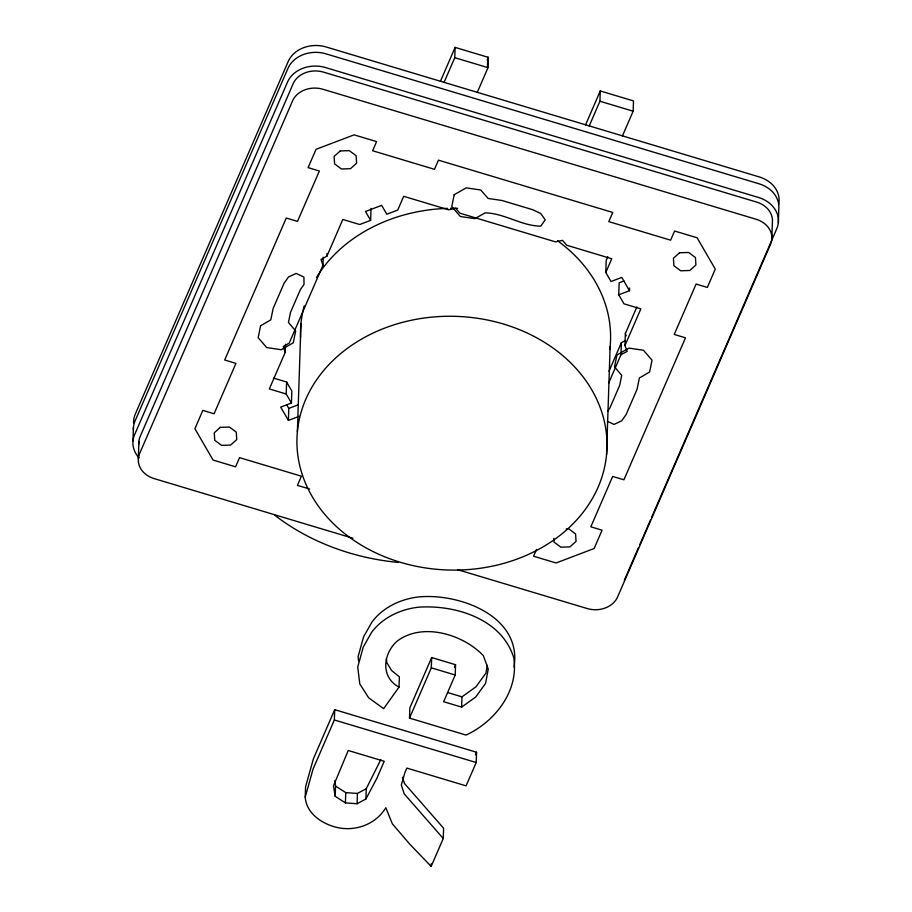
<?xml version="1.0" encoding="UTF-8"?>
<svg xmlns="http://www.w3.org/2000/svg" width="912" height="912" viewBox="0 0 912 912"><rect width="100%" height="100%" fill="white"/><g stroke="black" fill="none" stroke-linecap="round" stroke-linejoin="round"><path stroke-width="1.37" d="M132.981 440.941L133.437 427.226M138.35 458.519L138.92 441.385M299.159 416.317L288.397 420.409L280.679 407.117L291.441 403.024L286.208 393.995L269.336 388.934L285.228 352.294L285.49 344.291M286.208 393.995L286.607 382.003L273.623 378.104M288.397 420.409L288.796 408.405L286.687 404.78M291.441 403.024L291.84 391.02L286.607 382.003M297.38 431.627L300.96 323.646M305.224 797.122L305.566 786.839L313.409 758.784L334.704 709.684L476.543 752.24L476.201 762.523L466.078 785.859L406.866 768.086L404.825 772.817L401.326 785.038L404.187 793.828L443.255 838.504L431.159 866.4L409.602 843.988L392.331 823.798L385.844 807.736C375.003 825.531 352.716 832.724 333.154 826.397C319.759 822.225 306.204 812.193 305.224 797.122L313.067 769.067L334.362 719.967L334.704 709.684M285.228 352.294L283.279 346.537L289.195 343.129L322.962 265.267L323.224 257.275M322.962 265.267L321.013 259.51L326.941 256.112L327.02 253.445M335.194 796.324L333.45 785.87L348.236 750.496L384.226 761.292L376.747 778.552L365.917 798.992L357.082 803.734L345.409 802.902L335.194 796.324L335.536 786.041L334.658 780.809M345.409 802.902L345.751 792.619L335.536 786.041M326.941 256.112L342.821 219.461L359.693 224.523L370.648 220.362L371.047 208.369M357.082 803.734L357.424 793.451L366.259 788.709L380.828 759.639M365.917 798.992L366.259 788.709M399.023 687.089C380.623 677.377 382.858 654.292 396.686 641.489C422.051 621.756 463 634.228 483.349 655.648L488.239 669.055L485.583 683.396L475.676 697.042L461.632 707.119L443.631 701.716L455.213 675.005L455.555 664.723L431.661 657.552L409.853 707.826L409.511 718.109L466.021 735.072C494.954 721.734 519.008 690.988 513.775 657.837C501.919 618.895 455.248 604.553 418.357 607.21A66.337 54.264 1.9 0 0 371.629 632.312L363.284 646.973L357.743 666.957L359.784 683.909L368.665 697.805L383.656 708.658L399.023 687.089L399.365 676.807L391.544 670.48L386.848 662.671L386.312 658.84M409.511 718.109L431.319 667.835L431.661 657.552M444.007 82.513L454.769 57.684L455.111 47.401L488.342 57.376L488 67.659L477.227 92.488M431.159 866.4L431.239 863.824M443.255 838.504L443.597 828.221L404.529 783.545L402.477 777.263M461.632 707.119L461.974 696.836L476.018 686.759L485.925 673.113L487.373 665.293M487.453 67.488L487.795 57.205M589.198 125.993L599.925 101.243L600.267 90.961L633.498 100.924L633.156 111.207L622.44 135.922M608.6 383.245L620.981 354.688L627.182 351.371L624.959 345.534L640.84 308.883L623.979 303.821L618.746 294.804L629.497 290.711L621.79 277.419L611.029 281.512L605.796 272.483L606.195 260.49L607.814 256.739M606.548 454.723A155.074 126.882 1.9 0 0 385.103 327.944A155.074 126.882 1.9 0 0 364.241 546.858A155.074 126.882 1.9 0 0 606.548 454.723L610.128 346.754A155.074 126.882 1.9 0 0 557.528 240.734M618.746 294.804L619.134 282.811L623.922 280.987M620.981 354.688L621.38 342.695L625.108 340.7M624.959 345.534L625.358 333.53L636.861 307.002M629.497 290.711L629.588 288.044M771.826 239.309L772.396 222.163A23.86 19.517 1.9 0 0 756.561 202.065L323.589 72.151A23.86 19.517 1.9 0 0 293.151 83.722L140.209 436.415A23.86 19.517 1.9 0 0 138.886 443.939M778.335 222.608L778.791 208.894A29.822 24.396 1.9 0 0 759.001 183.779L326.029 53.854A29.822 24.396 1.9 0 0 287.987 68.32L135.044 421.013A29.822 24.396 1.9 0 0 133.357 429.78M609.558 349.535L610.128 346.754M514.003 667.014C522.439 616.318 459.58 592.994 418.699 596.927A66.337 54.264 1.9 0 0 371.971 622.03L363.626 636.69L358.085 656.674L358.587 660.915M440.382 81.373L455.111 47.401M487.202 59.987L488.342 57.376M585.584 124.83L600.267 90.961M605.796 272.483L611.747 258.746L566.762 245.248L562.533 240.358L555.522 241.874L459.933 213.191L455.692 208.301L448.681 209.817L403.697 196.319L397.746 210.056L386.791 214.229L381.649 205.36L365.507 211.493L370.648 220.362M454.45 667.265L455.555 664.723M608.999 371.241L621.38 342.695M536.564 549.355L533.588 556.229L556.081 562.978L594.122 548.511L602.068 530.191L590.828 526.817L612.67 476.429L623.922 479.803L685.493 337.816L674.242 334.442L696.095 284.054L707.336 287.428L715.282 269.108L697.099 237.77L674.606 231.021L670.639 240.187L608.783 221.627L612.761 212.462L438.444 160.159L434.477 169.324L372.62 150.754L376.588 141.599L354.095 134.851L316.054 149.317L308.108 167.637L319.36 171.011L297.506 221.399L286.265 218.025L224.683 360.012L235.934 363.386L214.081 413.774L202.84 410.4L194.894 428.72L213.077 460.058L235.57 466.807L239.548 457.642L301.393 476.201L297.426 485.366L309.681 489.037M475.414 754.84L476.543 752.24M624.355 580.203L638.514 547.553M639.654 544.943L650.416 520.114M651.544 517.503L776.728 228.821A29.822 24.396 1.9 0 0 758.545 197.482L325.573 67.568A29.822 24.396 1.9 0 0 287.531 82.034L134.588 434.728A29.822 24.396 1.9 0 0 139.069 457.778M607.62 411.323L609.797 408.188L619.67 385.434L621.722 375.334L614.517 366.863L616.945 354.985L628.927 348.11L643.462 350.254L652.034 360.16L649.606 372.028L639.38 377.99L637.066 389.299L626.145 414.458L621.745 420.785L614.05 424.422L607.369 421.264M288.796 408.405L298.361 404.768M566.181 528.937L568.792 528.857L575.575 533.919L576.065 541.386L569.966 546.881L560.846 547.177L554.063 542.104L553.812 538.376M345.751 792.619L357.424 793.451M454.769 57.684L488 67.659M599.925 101.243L633.156 111.207M352.978 538.262L154.196 478.618A23.86 19.517 1.9 0 1 139.639 453.549L292.581 100.856A23.86 19.517 1.9 0 1 323.019 89.285L755.991 219.211A23.86 19.517 1.9 0 1 770.537 244.279L617.595 596.961A23.86 19.517 1.9 0 1 587.157 608.532L457.813 569.726M431.319 667.835L455.213 675.005M447.826 692.596L461.974 696.836M334.362 719.967L476.201 762.523M625.358 333.53L626.248 335.867M398.453 562.43A212.849 174.146 1.9 0 1 275.014 515.405M778.62 204.573A29.822 24.396 1.9 0 0 759.229 176.917L326.257 47.002A29.822 24.396 1.9 0 0 288.215 61.469L135.272 414.162A29.822 24.396 1.9 0 0 133.585 422.917M300.572 337.486A155.074 126.882 1.9 0 1 304.22 305.896M316.441 277.624A155.074 126.882 1.9 0 1 447.655 208.381M450.505 208.312A155.074 126.882 1.9 0 1 457.642 208.335M260.57 325.801L258.153 337.668L266.714 347.575L281.249 349.718L293.242 342.832L295.659 330.965L288.454 322.495L290.506 312.383L300.379 289.628L304.015 284.407L303.924 277.088L296.138 273.406L288.431 277.043L284.031 283.37L273.121 308.53L270.807 319.838L260.57 325.801M454.199 194.723L451.782 206.602L460.343 216.509L474.878 218.641L485.138 212.861C504.655 213.26 521.744 226.119 540.827 226.13L545.228 219.803L540.679 213.454L532.882 209.76L501.988 200.492L488.148 198.451L480.727 189.992L466.192 187.849L454.199 194.723M340.222 150.947L334.111 156.431L334.601 163.898L341.384 168.971L350.504 168.674L356.603 163.18L356.125 155.713L349.33 150.651L340.222 150.947M220.362 427.34L214.263 432.824L214.753 440.291L221.536 445.364L230.656 445.067L236.755 439.573L236.265 432.117L229.482 427.044L220.362 427.34M679.531 252.761L673.421 258.244L673.911 265.711L680.694 270.784L689.814 270.488L695.913 264.993L695.434 257.526L688.64 252.464L679.531 252.761"/></g></svg>
